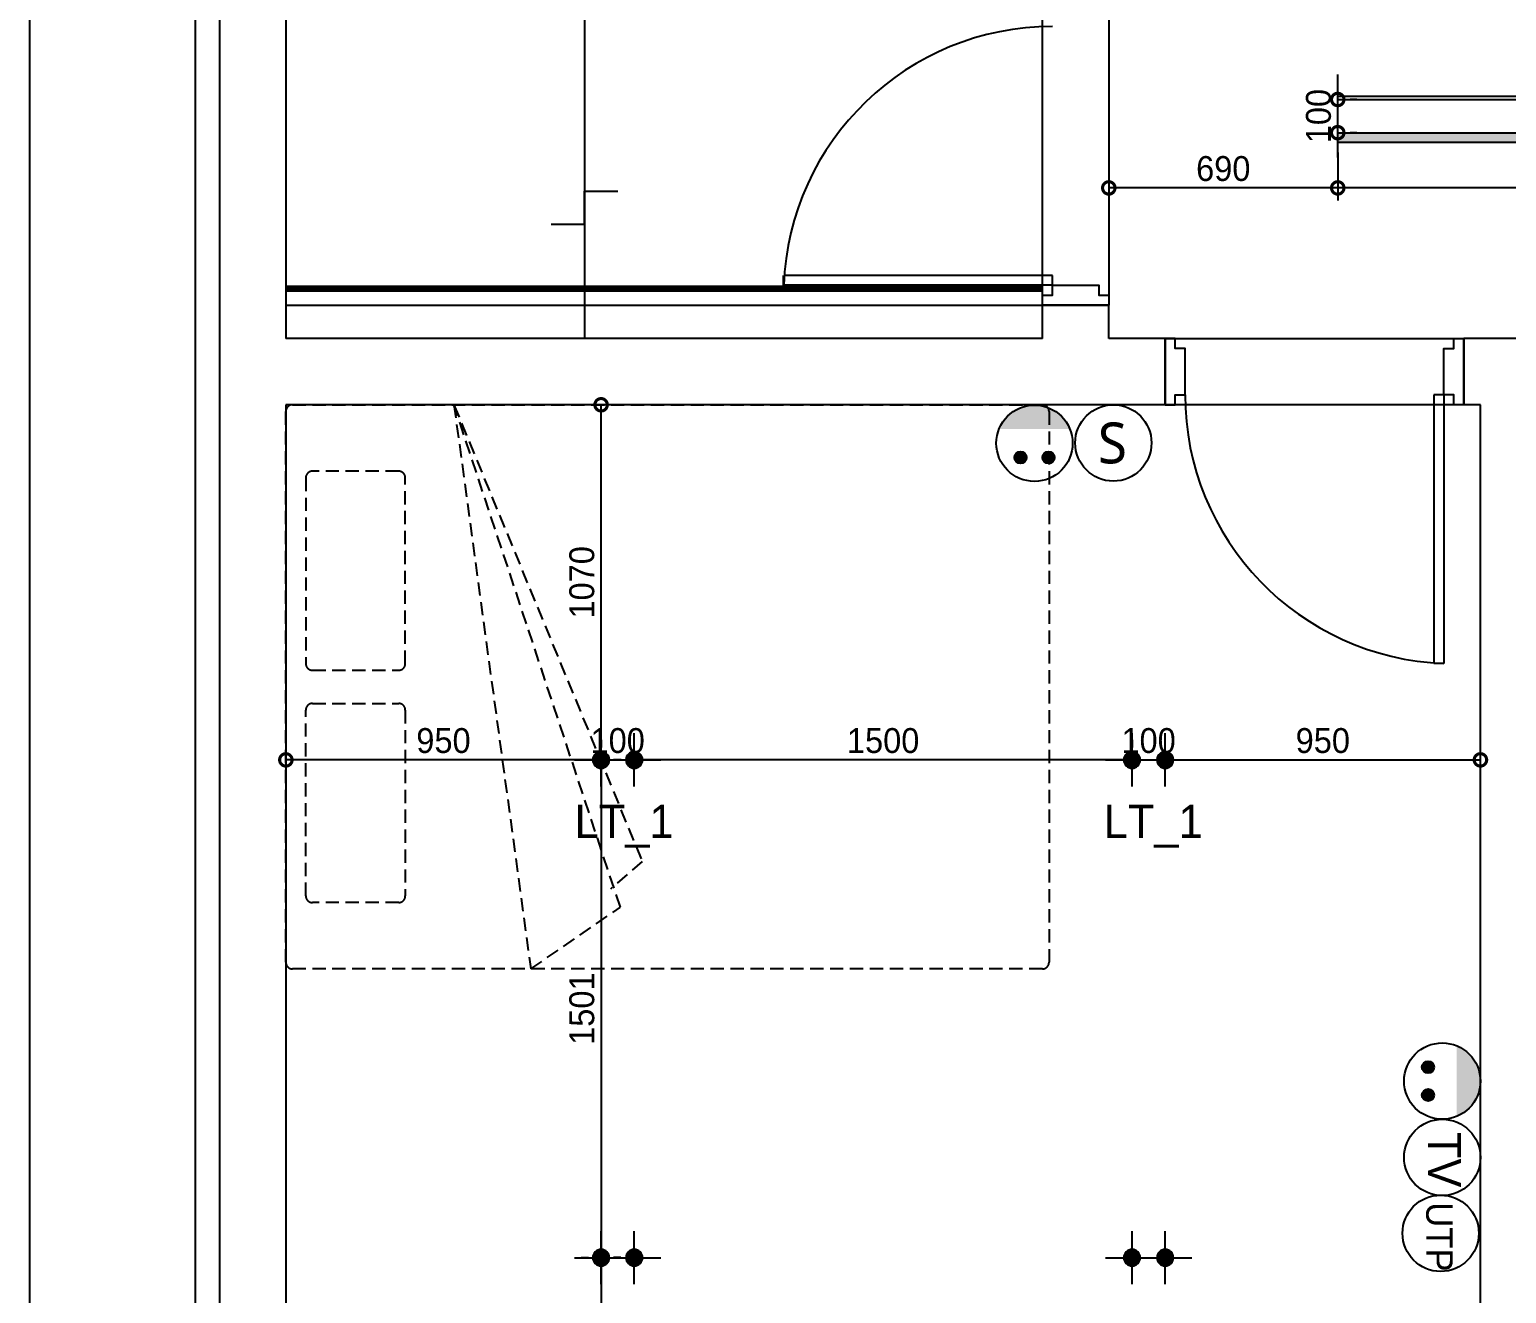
# Model space of a CAD drawing. Header units: inches. Extents: x -55157 to -7160, y -122257 to -52101.
# Drawn here: x -32907 to -28457, y -97589 to -93781 of the extents above; entities that cross this region are included whole.
import ezdxf
from ezdxf.enums import TextEntityAlignment as Align

# ---------------------------------------------------------------- set-up
doc = ezdxf.new("R2010")
doc.units = ezdxf.units.IN
doc.header["$LTSCALE"] = 50
doc.header["$MEASUREMENT"] = 0
doc.linetypes.add('DH-HID2', pattern=[1.2, 0.8, -0.4])
doc.linetypes.add('HIDDEN', pattern=[0.375, 0.25, -0.125])
for name, color, linetype in [('07-DIM WAL', 5, 'Continuous'), ('3.기호.계단선', 30, 'Continuous'), ('CEIL-LIGHT', 7, 'Continuous'), ('FORM(YOURNAME)-1', 1, 'Continuous'), ('FORM(YOURNAME)-11', 1, 'Continuous'), ('FU-FURM', 251, 'DH-HID2'), ('RC-LIGHT', 7, 'Continuous'), ('도면층2', 2, 'Continuous'), ('도면층4', 4, 'Continuous'), ('도면층5', 5, 'Continuous'), ('설비', 140, 'Continuous')]:
    doc.layers.add(name, color=color, linetype=linetype)
doc.styles.add('YOURNAME', font='HY울릉도M.TTF')
doc.styles.add('스타일1', font='HY울릉도M.TTF')
doc.styles.add('코레일둥고', font='Korail_Round_Gothic_Medium.ttf')
doc.dimstyles.new('30', dxfattribs={"dimscale": 30, "dimtxt": 2.5, "dimasz": 2.5, "dimexe": 1.25, "dimexo": 2, "dimtad": 1, "dimdec": 0, "dimtxsty": '스타일1', "dimblk": 'DOTSMALL', "dimcen": 2.5, "dimclrd": 1, "dimclre": 1, "dimclrt": 2, "dimadec": 0, "dimazin": 0, "dimtfac": 1, "dimtix": 1, "dimtmove": 0, "dimatfit": 3, "dimldrblk": 'DOTSMALL', "dimfxl": 1.25, "dimarcsym": 0})

# ---------------------------------------------------------------- blocks, each defined once
blk = doc.blocks.new('FORM-ELEVATION')
at = {"layer": 'Defpoints', "color": 158}
for points in [[(-10309, -21692), (71691, -21692), (71691, 35708), (-10309, 35708)], [(-8309, 33708), (61071, 33708), (61071, -19692), (-8309, -19692)]]:
    blk.add_lwpolyline(points, close=True, dxfattribs=at)
at = {"layer": 'FORM(YOURNAME)-11', "color": 3, "style": 'YOURNAME'}
for tag, height, p in [('1', 450, (71041, -1219)), ('2', 450, (71041, -1863)), ('3', 450, (71041, -3150)), ('4', 450, (71041, -5081)), ('5', 515, (71041, -7398)), ('6', 515, (71041, -9650)), ('7', 515, (71041, -11903)), ('8', 515, (71041, -14155)), ('9', 515, (71041, -16408)), ('10', 515, (66791, -18596)), ('11', 515, (71041, -18660)), ('12', 515, (66791, -20848)), ('13', 515, (71041, -20848))]:
    blk.add_attdef(tag, text='', height=height, dxfattribs=at).set_placement(p, align=Align.MIDDLE_RIGHT)
blk = doc.blocks.new('vudauseh')
at = {"layer": '도면층2'}
for p, q in [((-53835, -58645.2), (-53835, -65805.2)), ((-53635, -58845.2), (-53635, -60605.2)), ((-51355, -60605.2), (-51355, -60505.2)), ((-51355, -60505.2), (-51155, -60505.2)), ((-51155, -60605.2), (-51155, -60505.2)), ((-51355, -60605.2), (-53635, -60605.2)), ((-50985, -60605.2), (-51155, -60605.2)), ((-50985, -60805.2), (-50985, -60605.2)), ((-49880, -60605.2), (-50085, -60605.2)), ((-50085, -60805.2), (-50085, -60605.2)), ((-49830, -60605.2), (-50035, -60605.2)), ((-50985, -60805.2), (-53635, -60805.2)), ((-53635, -60805.2), (-53635, -64445.2)), ((-50035, -60805.2), (-50085, -60805.2)), ((-50035, -65605.2), (-50035, -60805.2))]:
    blk.add_line(p, q, dxfattribs=at)
at = {"layer": '도면층4'}
for p, q in [((-51355, -60505.2), (-51355, -59605.2)), ((-51155, -59605.2), (-51155, -60505.2)), ((-52135, -60445.2), (-52135, -60415.2)), ((-51325, -60415.2), (-52134.4, -60415.2)), ((-51325, -60445.2), (-51325, -60415.2)), ((-51325, -60445.2), (-52135, -60445.2)), ((-51155, -60505.2), (-51355, -60505.2)), ((-51355, -60505.2), (-51155, -60505.2)), ((-50985, -60605.2), (-50085, -60605.2)), ((-50985, -60805.2), (-50985, -60605.2)), ((-50085, -60605.2), (-50085, -60805.2)), ((-50085, -60805.2), (-50085, -60605.2)), ((-50175, -60775.2), (-50175, -61584.7)), ((-50145, -60775.2), (-50175, -60775.2)), ((-50145, -60775.2), (-50145, -61585.2)), ((-50085, -60805.2), (-50985, -60805.2)), ((-50145, -61585.2), (-50175, -61585.2))]:
    blk.add_line(p, q, dxfattribs=at)
for points in [[(-51355, -60505.2), (-51355, -60475.2), (-51325, -60475.2), (-51325, -60445.2), (-51185, -60445.2), (-51185, -60475.2), (-51155, -60475.2), (-51155, -60505.2), (-51355, -60505.2)], [(-50985, -60805.2), (-50955, -60805.2), (-50955, -60775.2), (-50925, -60775.2), (-50925, -60635.2), (-50955, -60635.2), (-50955, -60605.2), (-50985, -60605.2), (-50985, -60805.2)], [(-50085, -60805.2), (-50115, -60805.2), (-50115, -60775.2), (-50145, -60775.2), (-50145, -60635.2), (-50115, -60635.2), (-50115, -60605.2), (-50085, -60605.2), (-50085, -60805.2)]]:
    blk.add_lwpolyline(points, dxfattribs=at)
at = {"layer": '도면층5'}
for centre, start, end in [((-51325, -60475.2), 90, 177.8774), ((-50115, -60775.2), 180, 267.8774)]:
    blk.add_arc(centre, 810, start, end, dxfattribs=at)
blk = doc.blocks.new('ccjwsjdeh')
at = {"color": 8}
blk.add_line((-31235, -76064.4), (-31235, -77124.4), dxfattribs=at)
blk.add_lwpolyline([(-31335, -76780.2), (-31235, -76780.2), (-31235, -76680.2), (-31135, -76680.2)], dxfattribs=at)
at = {"layer": 'FU-FURM', "color": 8}
for p, q in [((-31628.4, -77324.4), (-31061, -78700.4)), ((-31127, -78838.4), (-31628.4, -77324.4)), ((-31628.4, -77324.4), (-31397, -79024.4)), ((-31061, -78700.4), (-31157, -78784.4)), ((-31397, -79024.4), (-31127, -78838.4))]:
    blk.add_line(p, q, dxfattribs=at)
for points in [[(-29835, -77344.4), (-29835, -79004.4, -0.414214), (-29855, -79024.4), (-32115, -79024.4, -0.414214), (-32135, -79004.4), (-32135, -77344.4, -0.414214), (-32115, -77324.4), (-29855, -77324.4, -0.414214)], [(-31775, -78104.4), (-31775, -77544.4, 0.414214), (-31795, -77524.4), (-32055, -77524.4, 0.414214), (-32075, -77544.4), (-32075, -78104.4, 0.414214), (-32055, -78124.4), (-31795, -78124.4, 0.414214)], [(-31775, -78244.4), (-31775, -78804.4, -0.414214), (-31795, -78824.4), (-32055, -78824.4, -0.414214), (-32075, -78804.4), (-32075, -78244.4, -0.414214), (-32055, -78224.4), (-31795, -78224.4, -0.414214)]]:
    blk.add_lwpolyline(points, format="xyb", close=True, dxfattribs=at)
blk.add_blockref('vudauseh', (21500, -16519.2))
blk = doc.blocks.new('_DOTSMALL')
at = {"color": 0, "linetype": 'ByBlock', "const_width": 0.5}
blk.add_lwpolyline([(-0.0625, 0, 1), (0.0625, 0, 1)], format="xyb", close=True, dxfattribs=at)
blk = doc.blocks.new('*D277')
at = {"layer": '07-DIM WAL', "color": 1, "lineweight": -2, "transparency": 16777216}
for p, q in [((-28965, -94151.4), (-28965, -94295.4)), ((-20516, -94151.4), (-20516, -94295.4)), ((-20516, -94257.9), (-28965, -94257.9))]:
    blk.add_line(p, q, dxfattribs=at)
at = {"layer": 'Defpoints', "color": 0, "transparency": 16777216}
for p in [(-28965, -94091.4), (-20516, -94091.4), (-28965, -94257.9)]:
    blk.add_point(p, dxfattribs=at)
at = {"layer": '07-DIM WAL', "color": 1, "lineweight": -2, "transparency": 16777216, "xscale": 75, "yscale": 75, "zscale": 75, "rotation": 180}
blk.add_blockref('_DOTSMALL', (-28965, -94257.9), dxfattribs=at)
at = {"layer": '07-DIM WAL', "color": 1, "lineweight": -2, "transparency": 16777216, "xscale": 75, "yscale": 75, "zscale": 75}
blk.add_blockref('_DOTSMALL', (-20516, -94257.9), dxfattribs=at)
at = {"layer": '07-DIM WAL', "color": 2, "transparency": 16777216, "insert": (-24740.5, -94200.1), "char_height": 75, "attachment_point": 5, "style": '스타일1'}
blk.add_mtext('8449', dxfattribs=at)
blk = doc.blocks.new('*D279')
at = {"layer": '07-DIM WAL', "color": 1, "lineweight": -2, "transparency": 16777216}
for p, q in [((-29655, -94151.4), (-29655, -94295.4)), ((-28965, -94151.4), (-28965, -94295.4)), ((-28965, -94257.9), (-29655, -94257.9))]:
    blk.add_line(p, q, dxfattribs=at)
at = {"layer": 'Defpoints', "color": 0, "transparency": 16777216}
for p in [(-29655, -94091.4), (-28965, -94091.4), (-29655, -94257.9)]:
    blk.add_point(p, dxfattribs=at)
at = {"layer": '07-DIM WAL', "color": 1, "lineweight": -2, "transparency": 16777216, "xscale": 75, "yscale": 75, "zscale": 75, "rotation": 180}
blk.add_blockref('_DOTSMALL', (-29655, -94257.9), dxfattribs=at)
at = {"layer": '07-DIM WAL', "color": 1, "lineweight": -2, "transparency": 16777216, "xscale": 75, "yscale": 75, "zscale": 75}
blk.add_blockref('_DOTSMALL', (-28965, -94257.9), dxfattribs=at)
at = {"layer": '07-DIM WAL', "color": 2, "transparency": 16777216, "insert": (-29310, -94200), "char_height": 75, "attachment_point": 5, "style": '스타일1'}
blk.add_mtext('690', dxfattribs=at)
blk = doc.blocks.new('1')
at = {"linetype": 'Continuous'}
h = blk.add_hatch(color=4, dxfattribs=at)
h.dxf.hatch_style = 1
edge = h.paths.add_edge_path()
edge.add_arc((11539653.5, -14273503.8), 37.5, 0, 360)
at = {"color": 1, "linetype": 'Continuous'}
for p, q in [((11539653.5, -14273637.1), (11539653.5, -14273370.5)), ((11539520.2, -14273503.8), (11539786.8, -14273503.8))]:
    blk.add_line(p, q, dxfattribs=at)
at = {"color": 4, "linetype": 'Continuous'}
for radius in [41.5, 37.5]:
    blk.add_circle((11539653.5, -14273503.8), radius, dxfattribs=at)
blk = doc.blocks.new('*D334')
at = {"layer": '07-DIM WAL', "color": 1, "lineweight": -2, "transparency": 16777216}
for p, q in [((-31185, -95921.4), (-31185, -95943.9)), ((-31260, -95981.4), (-31010, -95981.4)), ((-31085, -96041.4), (-31085, -96018.9))]:
    blk.add_line(p, q, dxfattribs=at)
at = {"layer": 'Defpoints', "color": 0, "transparency": 16777216}
for p in [(-31185, -95981.4), (-31085, -95981.4), (-31085, -95981.4)]:
    blk.add_point(p, dxfattribs=at)
at = {"layer": '07-DIM WAL', "color": 1, "lineweight": -2, "transparency": 16777216, "xscale": 75, "yscale": 75, "zscale": 75}
blk.add_blockref('_DOTSMALL', (-31185, -95981.4), dxfattribs=at)
at = {"layer": '07-DIM WAL', "color": 1, "lineweight": -2, "transparency": 16777216, "xscale": 75, "yscale": 75, "zscale": 75, "rotation": 180}
blk.add_blockref('_DOTSMALL', (-31085, -95981.4), dxfattribs=at)
at = {"layer": '07-DIM WAL', "color": 2, "transparency": 16777216, "insert": (-31135, -95923.7), "char_height": 75, "attachment_point": 5, "style": '스타일1'}
blk.add_mtext('100', dxfattribs=at)
blk = doc.blocks.new('*D335')
at = {"layer": '07-DIM WAL', "color": 1, "lineweight": -2, "transparency": 16777216}
for p, q in [((-29585, -95921.4), (-29585, -95943.9)), ((-29660, -95981.4), (-29410, -95981.4)), ((-29485, -96041.4), (-29485, -96018.9))]:
    blk.add_line(p, q, dxfattribs=at)
at = {"layer": 'Defpoints', "color": 0, "transparency": 16777216}
for p in [(-29585, -95981.4), (-29485, -95981.4), (-29485, -95981.4)]:
    blk.add_point(p, dxfattribs=at)
at = {"layer": '07-DIM WAL', "color": 1, "lineweight": -2, "transparency": 16777216, "xscale": 75, "yscale": 75, "zscale": 75}
blk.add_blockref('_DOTSMALL', (-29585, -95981.4), dxfattribs=at)
at = {"layer": '07-DIM WAL', "color": 1, "lineweight": -2, "transparency": 16777216, "xscale": 75, "yscale": 75, "zscale": 75, "rotation": 180}
blk.add_blockref('_DOTSMALL', (-29485, -95981.4), dxfattribs=at)
at = {"layer": '07-DIM WAL', "color": 2, "transparency": 16777216, "insert": (-29535, -95923.7), "char_height": 75, "attachment_point": 5, "style": '스타일1'}
blk.add_mtext('100', dxfattribs=at)
blk = doc.blocks.new('*D336')
at = {"layer": '07-DIM WAL', "color": 1, "lineweight": -2, "transparency": 16777216}
for p, q in [((-29585, -95921.4), (-29585, -95943.9)), ((-29585, -95981.4), (-31085, -95981.4)), ((-31085, -96041.4), (-31085, -96018.9))]:
    blk.add_line(p, q, dxfattribs=at)
at = {"layer": 'Defpoints', "color": 0, "transparency": 16777216}
for p in [(-31085, -95981.4), (-31085, -95981.4), (-29585, -95981.4)]:
    blk.add_point(p, dxfattribs=at)
at = {"layer": '07-DIM WAL', "color": 1, "lineweight": -2, "transparency": 16777216, "xscale": 75, "yscale": 75, "zscale": 75, "rotation": 180}
blk.add_blockref('_DOTSMALL', (-31085, -95981.4), dxfattribs=at)
at = {"layer": '07-DIM WAL', "color": 1, "lineweight": -2, "transparency": 16777216, "xscale": 75, "yscale": 75, "zscale": 75}
blk.add_blockref('_DOTSMALL', (-29585, -95981.4), dxfattribs=at)
at = {"layer": '07-DIM WAL', "color": 2, "transparency": 16777216, "insert": (-30335, -95923.7), "char_height": 75, "attachment_point": 5, "style": '스타일1'}
blk.add_mtext('1500', dxfattribs=at)
blk = doc.blocks.new('*D337')
at = {"layer": '07-DIM WAL', "color": 1, "lineweight": -2, "transparency": 16777216}
for p, q in [((-31185, -95981.4), (-31185, -94911.4)), ((-31125, -94911.4), (-31147.5, -94911.4)), ((-31125, -95981.4), (-31147.5, -95981.4))]:
    blk.add_line(p, q, dxfattribs=at)
at = {"layer": 'Defpoints', "color": 0, "transparency": 16777216}
for p in [(-31185, -94911.4), (-31185, -94911.4), (-31185, -95981.4)]:
    blk.add_point(p, dxfattribs=at)
at = {"layer": '07-DIM WAL', "color": 1, "lineweight": -2, "transparency": 16777216, "xscale": 75, "yscale": 75, "zscale": 75}
for p, rotation in [((-31185, -94911.4), 90), ((-31185, -95981.4), 270)]:
    blk.add_blockref('_DOTSMALL', p, dxfattribs=dict(at, rotation=rotation))
at = {"layer": '07-DIM WAL', "color": 2, "transparency": 16777216, "insert": (-31242.7, -95446.4), "char_height": 75, "attachment_point": 5, "rotation": 90, "style": '스타일1'}
blk.add_mtext('1070', dxfattribs=at)
blk = doc.blocks.new('*D338')
at = {"layer": '07-DIM WAL', "color": 1, "lineweight": -2, "transparency": 16777216}
for p, q in [((-32135, -95921.4), (-32135, -95943.9)), ((-31185, -95921.4), (-31185, -95943.9)), ((-31185, -95981.4), (-32135, -95981.4))]:
    blk.add_line(p, q, dxfattribs=at)
at = {"layer": 'Defpoints', "color": 0, "transparency": 16777216}
for p in [(-32135, -95981.4), (-32135, -95981.4), (-31185, -95981.4)]:
    blk.add_point(p, dxfattribs=at)
at = {"layer": '07-DIM WAL', "color": 1, "lineweight": -2, "transparency": 16777216, "xscale": 75, "yscale": 75, "zscale": 75, "rotation": 180}
blk.add_blockref('_DOTSMALL', (-32135, -95981.4), dxfattribs=at)
at = {"layer": '07-DIM WAL', "color": 1, "lineweight": -2, "transparency": 16777216, "xscale": 75, "yscale": 75, "zscale": 75}
blk.add_blockref('_DOTSMALL', (-31185, -95981.4), dxfattribs=at)
at = {"layer": '07-DIM WAL', "color": 2, "transparency": 16777216, "insert": (-31660, -95923.7), "char_height": 75, "attachment_point": 5, "style": '스타일1'}
blk.add_mtext('950', dxfattribs=at)
blk = doc.blocks.new('*D339')
at = {"layer": '07-DIM WAL', "color": 1, "lineweight": -2, "transparency": 16777216}
for p, q in [((-29485, -95981.4), (-28535, -95981.4)), ((-29485, -96041.4), (-29485, -96018.9)), ((-28535, -96041.4), (-28535, -96018.9))]:
    blk.add_line(p, q, dxfattribs=at)
at = {"layer": 'Defpoints', "color": 0, "transparency": 16777216}
for p in [(-29485, -95981.4), (-28535, -95981.4), (-28535, -95981.4)]:
    blk.add_point(p, dxfattribs=at)
at = {"layer": '07-DIM WAL', "color": 1, "lineweight": -2, "transparency": 16777216, "xscale": 75, "yscale": 75, "zscale": 75, "rotation": 180}
blk.add_blockref('_DOTSMALL', (-29485, -95981.4), dxfattribs=at)
at = {"layer": '07-DIM WAL', "color": 1, "lineweight": -2, "transparency": 16777216, "xscale": 75, "yscale": 75, "zscale": 75}
blk.add_blockref('_DOTSMALL', (-28535, -95981.4), dxfattribs=at)
at = {"layer": '07-DIM WAL', "color": 2, "transparency": 16777216, "insert": (-29010, -95923.7), "char_height": 75, "attachment_point": 5, "style": '스타일1'}
blk.add_mtext('950', dxfattribs=at)
blk = doc.blocks.new('*D340')
at = {"layer": '07-DIM WAL', "color": 1, "lineweight": -2, "transparency": 16777216}
for p, q in [((-31185, -95980.8), (-31185, -97481.4)), ((-31125.1, -95980.8), (-31147.5, -95980.8)), ((-31125.1, -97481.4), (-31147.5, -97481.4))]:
    blk.add_line(p, q, dxfattribs=at)
at = {"layer": 'Defpoints', "color": 0, "transparency": 16777216}
for p in [(-31185.1, -95980.8), (-31185.1, -97481.4), (-31185, -97481.4)]:
    blk.add_point(p, dxfattribs=at)
at = {"layer": '07-DIM WAL', "color": 1, "lineweight": -2, "transparency": 16777216, "xscale": 75, "yscale": 75, "zscale": 75}
for p, rotation in [((-31185, -95980.8), 90), ((-31185, -97481.4), 270)]:
    blk.add_blockref('_DOTSMALL', p, dxfattribs=dict(at, rotation=rotation))
at = {"layer": '07-DIM WAL', "color": 2, "transparency": 16777216, "insert": (-31242.7, -96731.1), "char_height": 75, "attachment_point": 5, "rotation": 90, "style": '스타일1'}
blk.add_mtext('1501', dxfattribs=at)
blk = doc.blocks.new('*D341')
at = {"layer": '07-DIM WAL', "color": 1, "lineweight": -2, "transparency": 16777216}
for p, q in [((-31245, -97481.4), (-31222.5, -97481.4)), ((-31185, -97481.4), (-31185, -98551.4)), ((-31245, -98551.4), (-31222.5, -98551.4))]:
    blk.add_line(p, q, dxfattribs=at)
at = {"layer": 'Defpoints', "color": 0, "transparency": 16777216}
for p in [(-31185, -97481.4), (-31185, -98551.4), (-31185, -98551.4)]:
    blk.add_point(p, dxfattribs=at)
at = {"layer": '07-DIM WAL', "color": 1, "lineweight": -2, "transparency": 16777216, "xscale": 75, "yscale": 75, "zscale": 75}
for p, rotation in [((-31185, -97481.4), 90), ((-31185, -98551.4), 270)]:
    blk.add_blockref('_DOTSMALL', p, dxfattribs=dict(at, rotation=rotation))
at = {"layer": '07-DIM WAL', "color": 2, "transparency": 16777216, "insert": (-31242.7, -98016.4), "char_height": 75, "attachment_point": 5, "rotation": 90, "style": '스타일1'}
blk.add_mtext('1070', dxfattribs=at)
blk = doc.blocks.new('*D372')
at = {"layer": '07-DIM WAL', "color": 1, "lineweight": -2, "transparency": 16777216}
for p, q in [((-28965, -94166.4), (-28965, -93916.4)), ((-28907.7, -93991.4), (-28927.5, -93991.4)), ((-28907.7, -94091.4), (-28927.5, -94091.4))]:
    blk.add_line(p, q, dxfattribs=at)
at = {"layer": 'Defpoints', "color": 0, "transparency": 16777216}
for p in [(-28967.7, -93991.4), (-28965, -93991.4), (-28967.7, -94091.4)]:
    blk.add_point(p, dxfattribs=at)
at = {"layer": '07-DIM WAL', "color": 1, "lineweight": -2, "transparency": 16777216, "xscale": 75, "yscale": 75, "zscale": 75}
for p, rotation in [((-28965, -93991.4), 270), ((-28965, -94091.4), 90)]:
    blk.add_blockref('_DOTSMALL', p, dxfattribs=dict(at, rotation=rotation))
at = {"layer": '07-DIM WAL', "color": 2, "transparency": 16777216, "insert": (-29022.7, -94041.4), "char_height": 75, "attachment_point": 5, "rotation": 90, "style": '스타일1'}
blk.add_mtext('100', dxfattribs=at)
blk = doc.blocks.new('SW')
at = {"layer": '설비', "color": 140}
blk.add_circle((11533254.1, -14277699.4), 184, dxfattribs=at)
at = {"layer": '설비', "color": 140, "insert": (11533320, -14277600.8), "char_height": 197.143, "width": 314.327, "attachment_point": 3, "style": '코레일둥고'}
blk.add_mtext('{\\fMalgun Gothic|b0|i0|c129|p50;S}', dxfattribs=at)
blk = doc.blocks.new('egoo')
at = {"layer": '설비'}
h = blk.add_hatch(color=140, dxfattribs=at)
edge = h.paths.add_edge_path()
edge.add_arc((1015645.3, 443433.7), 22.3, 0, 360)
h = blk.add_hatch(color=140, dxfattribs=at)
edge = h.paths.add_edge_path()
edge.add_arc((1015747.7, 443433.7), 22.3, 0, 360)
h = blk.add_hatch(color=140, dxfattribs=at)
edge = h.paths.add_edge_path()
edge.add_line((1015826.3, 443329.1), (1015566.6, 443329.1))
edge.add_ellipse((1015696.5, 443381.5), major_axis=(99, 99), ratio=1, start_angle=156.9578, end_angle=293.0422)
at = {"layer": '설비', "color": 140}
for centre, radius in [((1015696.5, 443381.5), 140), ((1015645.3, 443433.7), 22.3), ((1015747.7, 443433.7), 22.3)]:
    blk.add_circle(centre, radius, dxfattribs=at)
blk = doc.blocks.new('tv')
at = {"layer": '설비', "color": 140}
blk.add_circle((-24155.4, -96001.5), 115, dxfattribs=at)
at = {"layer": '설비', "color": 140, "style": '코레일둥고'}
blk.add_text('TV', height=100, dxfattribs=at).set_placement((-24232.1, -96045))
blk = doc.blocks.new('utp')
at = {"layer": '설비', "color": 140}
blk.add_circle((-24142.6, -96291), 115, dxfattribs=at)
at = {"layer": '설비', "color": 140, "style": '코레일둥고'}
blk.add_text('UTP', height=80, dxfattribs=at).set_placement((-24236.3, -96334.5))

msp = doc.modelspace()

# ---------------------------------------------------------------- hatches: boundary and pattern name
at = {"layer": 'CEIL-LIGHT'}
h = msp.add_hatch(dxfattribs=at)
h.set_pattern_fill('ANSI31', color=140)
h.set_pattern_definition([(45, (-22719.126, 0), (-0.08838834765, 0.08838834765), [])])
h.paths.add_polyline_path([(-28964.967, -94091.45), (-20515.967, -94091.45), (-20515.967, -99091.45), (-20545.967, -99091.45), (-20545.967, -94121.45), (-28964.967, -94121.45)])

# ---------------------------------------------------------------- linework, layer by layer
at = {"layer": 'CEIL-LIGHT', "color": 140}
msp.add_lwpolyline([(-28964.967, -94091.45), (-20515.967, -94091.45), (-20515.967, -99091.45), (-20545.967, -99091.45), (-20545.967, -94121.45), (-28964.967, -94121.45), (-28964.967, -94091.45)], dxfattribs=at)
at = {"layer": 'CEIL-LIGHT', "color": 10, "linetype": 'HIDDEN', "ltscale": 5, "const_width": 20}
msp.add_lwpolyline([(-32134.967, -94561.45), (-29854.967, -94561.45)], dxfattribs=at)
at = {"layer": 'CEIL-LIGHT'}
msp.add_lwpolyline([(-32134.967, -94611.45), (-29854.967, -94611.45)], dxfattribs=at)
at = {"layer": 'RC-LIGHT'}
for points in [[(-28964.967, -93981.45), (-20405.967, -93981.45), (-20405.967, -99091.45)], [(-28964.967, -93991.45), (-20415.967, -93991.45), (-20415.967, -99091.45)]]:
    msp.add_lwpolyline(points, dxfattribs=at)

# ---------------------------------------------------------------- block references
at = {"layer": '07-DIM WAL', "rotation": 270}
for name, p in [('tv', (67351.557, -121334.688)), ('utp', (67636.11, -121550.618))]:
    msp.add_blockref(name, p, dxfattribs=at)
at = {"layer": 'CEIL-LIGHT', "color": 10, "linetype": 'HIDDEN', "ltscale": 5}
msp.add_blockref('ccjwsjdeh', (0, -17587.01), dxfattribs=at)
at = {"layer": 'FORM(YOURNAME)-1', "xscale": 0.2500000000000001, "yscale": 0.2500000000000001, "zscale": 0.2500000000000001}
msp.add_blockref('FORM-ELEVATION', (-30330.324, -95920.999), dxfattribs=at)
at = {"layer": 'RC-LIGHT', "xscale": -0.6024096385271789, "yscale": 0.6024096385271789, "zscale": 0.6024096385271789, "rotation": 270}
for p in [(8567311.292, -7047579.943), (8567411.292, -7047579.943), (8568911.292, -7047579.943), (8569011.292, -7047579.943), (8567311.292, -7049079.943), (8567411.292, -7049079.943), (8568911.292, -7049079.943), (8569011.292, -7049079.943)]:
    msp.add_blockref('1', p, dxfattribs=at)
at = {"layer": '설비', "color": 140, "xscale": 0.8214285869294655, "yscale": 0.8214285869294655, "zscale": 0.8214285869294655}
for p, rotation in [((804443.165, 269178.891), 180), ((335556.24, -931271.463), 89.99999999999999)]:
    msp.add_blockref('egoo', p, dxfattribs=dict(at, rotation=rotation))
at = {"layer": '설비', "color": 140, "xscale": 0.625, "yscale": 0.625, "zscale": 0.625}
msp.add_blockref('SW', (-7237925.042, 8828535.703), dxfattribs=at)

# ---------------------------------------------------------------- texts
at = {"layer": '3.기호.계단선', "style": '코레일둥고'}
for p in [(-31264.895, -96216.833), (-29670.216, -96216.833)]:
    msp.add_text('LT_1', height=100, dxfattribs=at).set_placement(p)

# ---------------------------------------------------------------- dimensions: what is measured, and where the dimension line sits
at = {"layer": '07-DIM WAL'}
for base, p1, p2, picture, middle in [((-28964.967, -93991.45), (-28967.745, -94091.45), (-28967.745, -93991.45), '*D372', (-29022.715, -94041.45)), ((-31184.967, -94911.45), (-31184.967, -95981.45), (-31184.967, -94911.45), '*D337', (-31242.715, -95446.45)), ((-31184.967, -97481.45), (-31185.082, -95980.799), (-31185.082, -97481.45), '*D340', (-31242.715, -96731.125)), ((-31184.967, -98551.45), (-31184.967, -97481.45), (-31184.967, -98551.45), '*D341', (-31242.715, -98016.45))]:
    dim = msp.add_linear_dim(base=base, p1=p1, p2=p2, angle=90, dimstyle='30', dxfattribs=at)
    dim.commit()
    dim.dimension.update_dxf_attribs({"geometry": picture, "text_midpoint": middle})
for base, p1, p2, picture, middle in [((-29654.967, -94257.877), (-28964.967, -94091.45), (-29654.967, -94091.45), '*D279', (-29309.967, -94200.03)), ((-28964.967, -94257.877), (-20515.967, -94091.45), (-28964.967, -94091.45), '*D277', (-24740.467, -94200.129)), ((-32134.967, -95981.45), (-31184.967, -95981.45), (-32134.967, -95981.45), '*D338', (-31659.967, -95923.652)), ((-31084.967, -95981.45), (-31184.967, -95981.45), (-31084.967, -95981.45), '*D334', (-31134.967, -95923.702)), ((-31084.967, -95981.45), (-29584.967, -95981.45), (-31084.967, -95981.45), '*D336', (-30334.967, -95923.702)), ((-29484.967, -95981.45), (-29584.967, -95981.45), (-29484.967, -95981.45), '*D335', (-29534.967, -95923.702)), ((-28534.967, -95981.45), (-29484.967, -95981.45), (-28534.967, -95981.45), '*D339', (-29009.967, -95923.652))]:
    dim = msp.add_linear_dim(base=base, p1=p1, p2=p2, dimstyle='30', dxfattribs=at)
    dim.commit()
    dim.dimension.update_dxf_attribs({"geometry": picture, "text_midpoint": middle})

doc.saveas('drawing.dxf')
